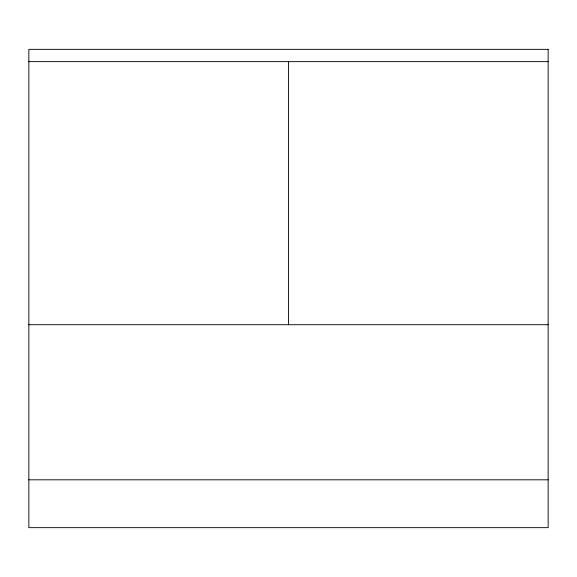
<?xml version="1.0" encoding="UTF-8"?>
<svg xmlns="http://www.w3.org/2000/svg" width="577" height="577" viewBox="0 0 577 577"><rect width="100%" height="100%" fill="white"/><g stroke="black" fill="none" stroke-linecap="round" stroke-linejoin="round"><path stroke-width="0.87" d="M28.85 61.645L548.15 61.645M28.85 324.714L548.15 324.714M28.85 479.819L548.15 479.819M288.5 61.645L288.5 324.714M548.15 49.348L28.85 49.348L28.85 527.652L548.15 527.652L548.15 49.348"/></g></svg>
